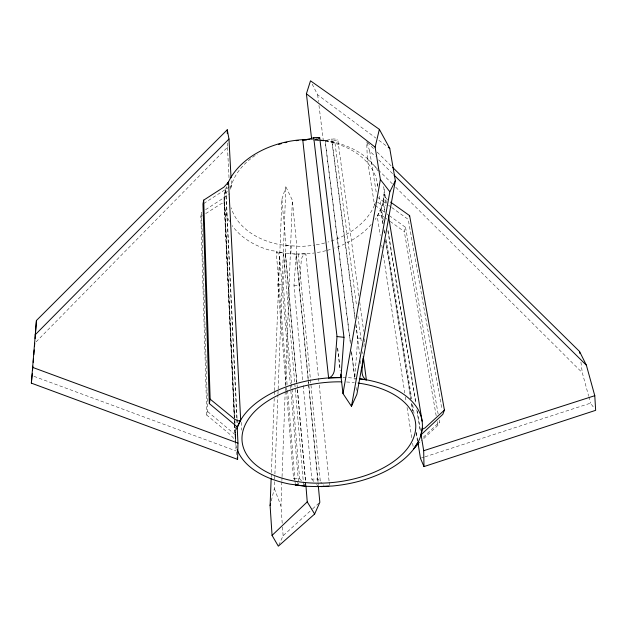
<?xml version="1.0" encoding="UTF-8"?>
<svg xmlns="http://www.w3.org/2000/svg" width="627" height="627" viewBox="0 0 627 627"><rect width="100%" height="100%" fill="white"/><g stroke="black" fill="none" stroke-linecap="round" stroke-linejoin="round"><path stroke-width="0.47" stroke-dasharray="3.13 2.35" d="M271.279 500.879L274.352 488.613L274.877 474.937M274.908 473.965L277.926 394.822M277.957 393.85L278.106 389.939M278.145 388.959L285.849 186.721L292.339 200.193L296.775 246.309L296.163 254.186L308.539 383.559M282.213 523.224L280.967 505.942L281.876 481.52M281.907 480.541L282.017 477.617M282.056 476.638L285.214 391.656M285.254 390.676L285.395 386.773M285.434 385.793L292.339 200.193M271.185 477.351L271.342 473.456M271.373 472.484L274.226 398.474M274.375 394.579L274.485 391.656M274.524 390.684L281.891 199.394L285.849 186.721M291.547 383.089L283.208 284.58L286.014 245.51L281.891 199.394M286.414 390.543L277.832 284.525L279.689 259.076C280.449 254.233 276.429 250.392 271.593 250.737A80.264 57.041 -6 0 1 232.139 225.571M290.779 253.817L291.343 246.082L280.042 244.679A74.299 52.966 -6 0 1 231.198 207.811M302.669 379.758L293.985 285.277L296.265 254.013L308.218 253.692A80.264 57.041 -6 0 0 313.829 253.049M356.003 324.574L357.774 338.11L354.749 378.316L351.465 352.115M363.934 346.747L364.232 342.906M364.303 341.95L364.6 338.118M387.455 199.723L385.041 196.854L384.045 194.158L383.081 201.306L384.798 211.926M205.617 209.661L224.333 197.45L234.302 417.441M206.816 415.121L200.859 216.723L201.549 212.318L207.655 411.555L206.816 415.121L229.482 434.009L232.821 437.301L235 440.538M235.227 427.191L235.431 440.052M234.49 417.794L224.074 197.387L225.618 189.127L236.787 418.703M237.069 418.342L225.877 189.182L226.276 187.645M231.191 180.709L231.449 185.561L230.375 189.667L231.128 186.156A74.299 52.966 -6 0 1 257.25 154.14M436.173 415.756L404.274 231.567L405.551 227.335L389.947 216.064M376.968 196.925L383.324 201.361L380.832 209.363L383.168 224.011M375.361 202.545L374.468 204.904L367.336 158.992L366.693 141.812M375.236 205.46L380.589 209.308L377.235 216.096L380.244 235.431M278.725 545.302L283.114 535.701L311.917 509.5M439.198 420.066L439.535 421.995L437.842 425.396L421.493 440.648M36.115 341.848L227.476 147.282L227.421 142.423M419.095 442.921L420.074 441.98M423.319 437.278L439.535 421.995M312.638 508.842L319.119 502.948M377.235 216.096C379.186 214.254 382.094 215.704 383.959 216.966M355.047 318.924L331.895 141.373L337.804 139.703L358.981 296.493M203.783 203.493L229.059 187.112M229.858 186.595L231.449 185.561M224.842 193.265L228.009 191.211M200.859 216.723L202.474 215.672M205.711 213.58L220.884 203.885L223.173 203.485L224.278 204.653M224.074 197.387L229.827 193.806M421.375 457.992L424.166 457.091M425.098 456.793L590.571 403.161L593.957 407.942M315.083 139.1L316.941 138.598M313.422 140.08L319.214 139.899L315.02 139.539M321.455 140.785C326.949 141.326 332.216 137.391 337.804 139.703M350.375 343.384L325.099 140.597M305.192 253.857L298.562 254.076M318.014 481.748L296.265 254.013L285.379 253.441L296.892 383.975M277.832 284.525L283.208 284.58M303.209 385.605L311.799 479.122L317.834 478.965L322.137 483.558M357.774 338.11L362.179 338.188M311.023 139.492L313.234 139.602M293.742 254.021L296.163 254.186M301.516 480.909L299.635 478.675L293.507 478.087L286.492 391.514M321.729 140.119L325.076 140.401L350.328 341.754M315.154 140.072L319.276 140.479M320.099 140.558L322.568 140.801A74.299 52.966 -6 0 1 377.744 187.16M293.985 285.277L299.385 285.912L301.266 260.542C301.501 257.76 302.896 254.578 305.843 253.833L318.453 377.313M287.103 384.5L276.256 251.795L285.849 253.418M324.966 140.605L334.896 142.47L356.606 306.235M317.623 140.315L320.499 140.667M281.672 252.744L276.256 251.795M334.896 142.47L331.895 141.373M286.014 245.51L300.576 246.356A74.299 52.966 -6 0 0 314.48 245.126M33.952 376.333L236.05 450.954M323.367 484.867L324.018 485.322M383.081 201.306L387.799 204.692M388.583 205.256L390.942 206.957M391.726 207.521L408.224 219.387L441.972 409.541M384.743 217.53L387.086 219.215M390.213 221.456L404.274 231.567M377.485 202.066L382.078 205.374M382.885 223.768L380.589 209.308L386.052 213.251M386.828 213.815L389.171 215.5M312.183 84.12L317.662 94.818L375.816 138.042M378.912 140.346L387.439 146.679M207.655 411.555L235.603 435.005M367.391 142.501L373.668 148.685M377.156 152.118L391.812 166.555M366.991 142.729L369.664 150.966L375.22 156.46M378.692 159.893L392.588 173.624M367.336 158.992L377.744 169.337M378.442 170.027L392.314 183.821M395.786 187.269L582.303 372.728L588.565 395.786M311.799 479.122L314.19 481.81M316.572 484.506L318.367 486.521M293.507 478.087L294.761 479.561M297.261 482.516L298.703 484.428L290.364 384.907M304.024 483.879L305.278 485.361M274.352 488.613L280.967 505.942M588.816 396.703L590.571 403.161M236.222 451.895L236.74 454.7M405.551 227.335L438.195 414.282M437.176 421.54L437.842 425.396M386.397 203.195L383.708 186.799A80.264 57.041 -6 0 1 375.095 219.521M384.045 194.158L385.934 205.719M383.324 201.361L384.892 211.033M388.019 230.36L416.022 403.357M417.268 411.085L420.56 431.384M387.925 231.238L415.866 404.07M416.806 409.87L420.239 431.11M377.391 183.703L377.697 185.639M379.39 196.259L383.246 220.39M386.326 239.702L411.751 399.007M412.676 404.799L414.063 413.491M384.085 229.795L384.696 233.652M385.621 239.443L410.936 398.521M411.704 403.341L412.927 411.053M416.304 432.262L417.684 440.946M383.959 230.517L384.422 233.409M385.644 241.121L410.779 399.219M411.547 404.039L412.621 410.787M416.148 432.959L417.37 440.671M369.664 150.966L376.506 194.056M381.749 245.102L382.204 248.002M383.254 254.766L404.799 393.019M405.403 396.883L406.155 401.719M407.056 407.519L411.876 438.461M412.629 443.289L413.232 447.161M359.765 302.3L363.684 331.338M357.892 315.922L361.364 342.091M362.649 351.778L362.9 353.714M580.923 362.1L582.303 372.728M331.761 138.888L354.992 316.839M355.807 324.747L359.6 353.855M360.494 360.643L360.995 364.522M351.543 351.473L355.078 379.656M356.05 387.431L356.418 390.347M317.662 94.818L318.492 101.558M318.971 105.407L323.367 141.02M337.663 347.961L340.155 369.303M337.569 348.463L340.171 370.808M318.555 378.285L318.853 381.208M319.253 385.096L329.089 481.356M329.183 482.328L329.481 485.243M298.287 254.084L310.349 378.63M310.443 379.601L320.342 481.763M308.633 384.531L317.905 481.661M317.999 482.633L318.273 485.549M285.481 253.269L296.979 383.849M297.065 384.829L297.41 388.724M297.496 389.696L305.984 486.176M297.41 389.806L305.905 486.105M283.482 253.065L294.721 382.705M294.808 383.677L303.593 485.055M291.626 384.069L291.955 387.972M292.041 388.944L299.635 478.675M279.658 257.086L290.285 383.928M287.581 390.355L294.925 480.133M295.003 481.105L295.239 484.036M282.487 527.064L283.114 535.701M227.476 147.282L229.043 178.295M241.176 422.355L241.575 430.169M237.116 419.314L237.351 424.189M236.834 419.682L237.022 423.586M224.333 197.45L234.764 417.41M234.953 421.32L235.047 423.28M234.529 418.773L234.764 423.648M234.811 424.628L235.548 440.232M235.595 441.204L235.964 449.003M234.49 421.344L234.584 423.296M234.631 424.275L235.407 440.867M224.043 200.82L234.216 416.728M234.396 420.631L234.537 423.562M234.584 424.542L235.227 438.218M346.598 382A87.216 50.129 -6 0 1 354.302 382.603M236.598 447.835A93.94 54.008 -6 0 1 235.603 443.516M235.478 442.646A93.94 54.008 -6 0 1 235.76 432.826M342.938 377.525A93.94 54.008 -6 0 1 357.978 378.543M371.239 224.442A80.264 57.041 -6 0 1 334.653 248.065M330.257 249.483A80.264 57.041 -6 0 1 326.683 250.487M325.774 250.722A80.264 57.041 -6 0 1 315.687 252.775M229.553 221.48A80.264 57.041 -6 0 1 226.676 186.258M314.723 139.547A80.264 57.041 -6 0 1 377.815 170.701M374.499 205.194A74.299 52.966 -6 0 1 328.007 242.061M324.684 242.994A74.299 52.966 -6 0 1 315.342 244.992"/><path stroke-width="0.94" d="M231.034 177.802L228.98 139.022L227.264 129.789L36.437 320.491L31.35 383.136L237.602 459.387L237.97 443.109L237.163 426.509M359.812 378.779A93.94 54.008 -6 0 1 421.375 433.704A93.94 54.008 -6 0 1 332.341 486.019L318.367 486.521L319.841 502.29L314.644 514.03L278.325 546.172L272.063 535.395L270.104 505.597L271.154 478.323M35.096 338.502L35.449 333.76M35.59 331.863L36.437 320.491M340.963 377.611L343.98 337.326L319.723 137.854C313.829 136.333 308.609 140.197 302.747 139.711L328.619 377.956L340.963 377.611L340.735 375.667M313.727 137.626L337.012 336.534L334.536 369.279C334.222 372.877 332.412 376.968 328.619 377.956M363.057 358.252C363.542 364.82 358.762 375.659 366.372 379.884L363.284 356.622M32.275 373.747L31.35 383.136M32.58 369.938L32.886 366.121M33.2 362.312L33.505 358.495M33.819 354.686L34.203 349.921M34.509 346.104L34.744 343.243M203.697 200.138L210.147 399.14L209.316 403.569L237.492 427.112L240.682 420.215L228.526 182.01L223.988 187.073L203.697 200.138L202.968 204.026L209.316 403.569M379.359 129.35L389.759 148.411L395.355 180.733L356.904 394.234L351.457 406.327L342.985 393.552L380.377 179.518L375.126 147.157L379.359 129.35L310.498 80.828L306.399 93.776L311.627 139.029M351.457 406.327L389.829 191.76L395.355 180.733M270.104 505.597L270.574 503.708M444.425 410.105L442.827 414.345L420.866 434.973L422.245 428.178L423.013 428.954L425.106 427.873L444.425 410.105L409.627 215.664L390.597 202.113M227.562 184.424L228.526 182.01M409.298 216.44L409.627 215.664M417.676 442.599L413.538 449.089L418.601 443.399M35.112 334.857L228.98 139.022M272.063 535.395L307.238 501.882L305.984 486.176L289.925 484.13A93.94 54.008 -6 0 1 237.171 449.528M240.682 420.215L238.432 420.882L235.039 419.518L210.147 399.14M417.841 441.91L420.451 458.298L423.993 466.582L595.65 410.332L594.78 395.692L586.37 365.188L579.544 351.473L392.51 167.244M423.993 466.582L423.687 450.711L594.78 395.692M317.865 138.355L319.723 137.854M297.762 484.992L295.325 485.008L305.898 486.293L318.477 486.615M328.83 486.246L321.134 486.615M302.747 139.711L306.423 139.617M343.98 337.326L337.012 336.534M360.008 378.927L366.372 379.884M32.471 367.328L237.97 443.109M388.215 147.259L389.759 148.411M306.399 93.776L375.126 147.157M393.975 174.996L586.37 365.188M380.377 179.518L389.829 191.76M307.238 501.882L314.644 514.03M237.257 457.514L237.602 459.387M388.45 215.735L422.12 421.187M421.023 434.284L423.687 450.711M579.544 351.473L579.795 353.409M340.72 374.154L342.985 393.552M227.264 129.789L227.311 133.676M358.072 383.066A87.216 50.129 -6 0 1 389.257 464.442A87.216 50.129 -6 0 1 246.082 453.603A87.216 50.129 -6 0 1 341.903 381.843M236.63 429.213A93.94 54.008 -6 0 1 341.017 377.501M227.617 183.852A80.264 57.041 -6 0 1 310.185 139.437M278.702 144.422A74.299 52.966 -6 0 1 281.398 143.63M285.042 142.69A74.299 52.966 -6 0 1 286.884 142.274M296.234 140.675A74.299 52.966 -6 0 1 298.131 140.456M302.865 140.064A74.299 52.966 -6 0 1 306.666 139.915"/></g></svg>
